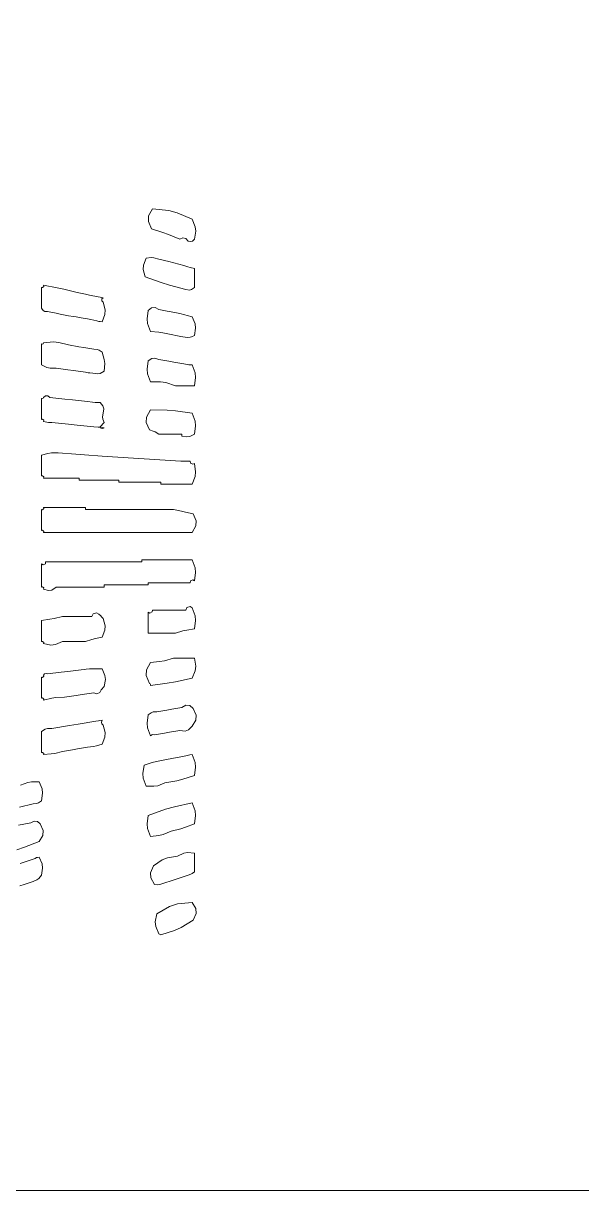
# Model space of a CAD drawing. Header units: millimetres. Extents: x -24189 to 119503, y -125094 to -79532.
# Drawn here: x 118829.3 to 118854.8, y -81793.6 to -81740.2 of the extents above; entities that cross this region are included whole.
import ezdxf

# ---------------------------------------------------------------- set-up
doc = ezdxf.new("R2010")
doc.units = ezdxf.units.MM
doc.header["$LTSCALE"] = 0.5
doc.layers.add('图框', color=7, linetype='Continuous', lineweight=18)
doc.layers.add('打印', color=7, linetype='Continuous', lineweight=15, plot=False)
doc.layers.add('打印-禁用', color=7, linetype='Continuous', lineweight=15, plot=False)

# ---------------------------------------------------------------- blocks, each defined once
blk = doc.blocks.new('GZDEH零件A3图框V01版')
at = {"lineweight": 5}
for p, q in [((3134.952, -1835.311), (3134.949, -1835.374)), ((3134.996, -1835.23), (3134.952, -1835.311)), ((3135.183, -1835.251), (3134.996, -1835.23)), ((3135.278, -1835.276), (3135.183, -1835.251)), ((3135.451, -1835.35), (3135.278, -1835.276)), ((3134.949, -1835.374), (3134.984, -1835.458)), ((3135.486, -1835.435), (3135.451, -1835.35)), ((3135.492, -1835.488), (3135.486, -1835.435)), ((3134.984, -1835.458), (3135.115, -1835.5)), ((3135.115, -1835.5), (3135.18, -1835.524)), ((3135.18, -1835.524), (3135.307, -1835.578)), ((3135.307, -1835.578), (3135.344, -1835.563)), ((3135.344, -1835.563), (3135.378, -1835.571)), ((3135.378, -1835.571), (3135.403, -1835.602)), ((3135.453, -1835.599), (3135.475, -1835.578)), ((3135.475, -1835.578), (3135.492, -1835.488)), ((3135.403, -1835.602), (3135.433, -1835.605)), ((3135.433, -1835.605), (3135.453, -1835.599)), ((3134.924, -1835.794), (3134.893, -1835.874)), ((3134.981, -1835.789), (3134.924, -1835.794)), ((3135.012, -1835.791), (3134.981, -1835.789)), ((3135.068, -1835.806), (3135.012, -1835.791)), ((3135.183, -1835.834), (3135.068, -1835.806)), ((3135.24, -1835.849), (3135.183, -1835.834)), ((3135.355, -1835.878), (3135.24, -1835.849)), ((3134.893, -1835.874), (3134.89, -1835.926)), ((3134.89, -1835.926), (3134.912, -1836.009)), ((3135.402, -1835.895), (3135.355, -1835.878)), ((3135.426, -1835.902), (3135.402, -1835.895)), ((3135.475, -1835.914), (3135.426, -1835.902)), ((3135.475, -1836), (3135.475, -1835.914)), ((3133.752, -1836.119), (3133.739, -1836.132)), ((3133.904, -1836.134), (3133.749, -1836.105)), ((3133.749, -1836.105), (3133.752, -1836.119)), ((3134.912, -1836.009), (3135.096, -1836.075)), ((3135.096, -1836.075), (3135.19, -1836.104)), ((3135.19, -1836.104), (3135.379, -1836.153)), ((3135.475, -1836.043), (3135.475, -1836)), ((3135.475, -1836.129), (3135.475, -1836.043)), ((3133.739, -1836.132), (3133.725, -1836.129)), ((3133.725, -1836.129), (3133.725, -1836.225)), ((3133.725, -1836.225), (3133.725, -1836.273)), ((3133.981, -1836.151), (3133.904, -1836.134)), ((3134.133, -1836.189), (3133.981, -1836.151)), ((3134.229, -1836.208), (3134.133, -1836.189)), ((3134.277, -1836.218), (3134.229, -1836.208)), ((3134.373, -1836.237), (3134.277, -1836.218)), ((3134.396, -1836.242), (3134.373, -1836.237)), ((3134.408, -1836.244), (3134.396, -1836.242)), ((3134.432, -1836.249), (3134.408, -1836.244)), ((3134.417, -1836.261), (3134.432, -1836.249)), ((3135.379, -1836.153), (3135.418, -1836.161)), ((3135.418, -1836.161), (3135.444, -1836.154)), ((3135.444, -1836.154), (3135.475, -1836.129)), ((3133.725, -1836.273), (3133.725, -1836.369)), ((3133.725, -1836.369), (3133.745, -1836.394)), ((3134.417, -1836.285), (3134.417, -1836.261)), ((3134.432, -1836.297), (3134.417, -1836.285)), ((3134.454, -1836.386), (3134.432, -1836.297)), ((3134.451, -1836.439), (3134.454, -1836.386)), ((3134.985, -1836.363), (3134.948, -1836.393)), ((3135.025, -1836.359), (3134.985, -1836.363)), ((3135.068, -1836.381), (3135.025, -1836.359)), ((3135.163, -1836.4), (3135.068, -1836.381)), ((3133.745, -1836.394), (3133.765, -1836.404)), ((3133.765, -1836.404), (3133.797, -1836.405)), ((3133.797, -1836.405), (3133.893, -1836.424)), ((3133.893, -1836.424), (3133.941, -1836.434)), ((3133.941, -1836.434), (3134.037, -1836.453)), ((3134.037, -1836.453), (3134.094, -1836.462)), ((3134.094, -1836.462), (3134.123, -1836.467)), ((3134.123, -1836.467), (3134.181, -1836.477)), ((3134.181, -1836.477), (3134.253, -1836.491)), ((3134.253, -1836.491), (3134.289, -1836.498)), ((3134.289, -1836.498), (3134.361, -1836.513)), ((3134.361, -1836.513), (3134.384, -1836.518)), ((3134.384, -1836.518), (3134.396, -1836.52)), ((3134.396, -1836.52), (3134.42, -1836.525)), ((3134.42, -1836.525), (3134.451, -1836.439)), ((3134.948, -1836.393), (3134.934, -1836.488)), ((3134.934, -1836.488), (3134.939, -1836.542)), ((3135.211, -1836.41), (3135.163, -1836.4)), ((3135.307, -1836.429), (3135.211, -1836.41)), ((3135.365, -1836.443), (3135.307, -1836.429)), ((3135.394, -1836.45), (3135.365, -1836.443)), ((3135.451, -1836.465), (3135.394, -1836.45)), ((3135.483, -1836.545), (3135.451, -1836.465)), ((3134.939, -1836.542), (3134.972, -1836.633)), ((3134.972, -1836.633), (3135.068, -1836.642)), ((3135.068, -1836.642), (3135.116, -1836.65)), ((3135.116, -1836.65), (3135.211, -1836.669)), ((3135.475, -1836.68), (3135.489, -1836.595)), ((3135.489, -1836.595), (3135.483, -1836.545)), ((3133.736, -1836.778), (3133.725, -1836.776)), ((3133.725, -1836.776), (3133.725, -1836.872)), ((3133.744, -1836.774), (3133.736, -1836.778)), ((3133.749, -1836.764), (3133.744, -1836.774)), ((3133.864, -1836.753), (3133.749, -1836.764)), ((3133.925, -1836.758), (3133.864, -1836.753)), ((3134.037, -1836.788), (3133.925, -1836.758)), ((3134.152, -1836.808), (3134.037, -1836.788)), ((3135.211, -1836.669), (3135.283, -1836.683)), ((3135.283, -1836.683), (3135.319, -1836.69)), ((3135.319, -1836.69), (3135.391, -1836.704)), ((3135.391, -1836.704), (3135.426, -1836.699)), ((3135.426, -1836.699), (3135.443, -1836.694)), ((3135.443, -1836.694), (3135.475, -1836.68)), ((3133.725, -1836.872), (3133.725, -1836.92)), ((3133.725, -1836.92), (3133.725, -1837.016)), ((3134.21, -1836.817), (3134.152, -1836.808)), ((3134.325, -1836.836), (3134.21, -1836.817)), ((3134.365, -1836.839), (3134.325, -1836.836)), ((3134.388, -1836.847), (3134.365, -1836.839)), ((3134.42, -1836.872), (3134.388, -1836.847)), ((3134.445, -1836.955), (3134.42, -1836.872)), ((3133.725, -1837.016), (3133.788, -1837.044)), ((3133.788, -1837.044), (3133.825, -1837.052)), ((3133.825, -1837.052), (3133.893, -1837.052)), ((3133.893, -1837.052), (3134.027, -1837.071)), ((3134.444, -1837.088), (3134.451, -1837.001)), ((3134.451, -1837.001), (3134.445, -1836.955)), ((3134.948, -1836.968), (3134.934, -1837.063)), ((3134.988, -1836.942), (3134.948, -1836.968)), ((3135.023, -1836.939), (3134.988, -1836.942)), ((3135.068, -1836.956), (3135.023, -1836.939)), ((3135.183, -1836.975), (3135.068, -1836.956)), ((3135.24, -1836.985), (3135.183, -1836.975)), ((3135.355, -1837.004), (3135.24, -1836.985)), ((3135.393, -1837.012), (3135.355, -1837.004)), ((3135.412, -1837.015), (3135.393, -1837.012)), ((3135.451, -1837.016), (3135.412, -1837.015)), ((3135.483, -1837.107), (3135.451, -1837.016)), ((3134.027, -1837.071), (3134.094, -1837.081)), ((3134.094, -1837.081), (3134.229, -1837.1)), ((3134.229, -1837.1), (3134.262, -1837.105)), ((3134.262, -1837.105), (3134.279, -1837.107)), ((3134.279, -1837.107), (3134.313, -1837.112)), ((3134.313, -1837.112), (3134.366, -1837.12)), ((3134.366, -1837.12), (3134.397, -1837.114)), ((3134.397, -1837.114), (3134.444, -1837.088)), ((3134.934, -1837.063), (3134.939, -1837.117)), ((3134.939, -1837.117), (3134.972, -1837.208)), ((3135.475, -1837.256), (3135.489, -1837.16)), ((3135.489, -1837.16), (3135.483, -1837.107)), ((3134.972, -1837.208), (3135.088, -1837.208)), ((3135.088, -1837.208), (3135.149, -1837.218)), ((3135.149, -1837.218), (3135.259, -1837.256)), ((3135.259, -1837.256), (3135.346, -1837.256)), ((3135.346, -1837.256), (3135.389, -1837.256)), ((3135.389, -1837.256), (3135.475, -1837.256)), ((3133.736, -1837.401), (3133.725, -1837.4)), ((3133.725, -1837.4), (3133.725, -1837.495)), ((3133.744, -1837.397), (3133.736, -1837.401)), ((3133.749, -1837.388), (3133.744, -1837.397)), ((3133.773, -1837.371), (3133.749, -1837.388)), ((3133.798, -1837.371), (3133.773, -1837.371)), ((3133.821, -1837.388), (3133.798, -1837.371)), ((3133.994, -1837.407), (3133.821, -1837.388)), ((3134.08, -1837.416), (3133.994, -1837.407)), ((3134.253, -1837.435), (3134.08, -1837.416)), ((3134.31, -1837.444), (3134.253, -1837.435)), ((3134.339, -1837.446), (3134.31, -1837.444)), ((3134.396, -1837.447), (3134.339, -1837.446)), ((3134.43, -1837.485), (3134.396, -1837.447)), ((3133.725, -1837.495), (3133.725, -1837.543)), ((3133.725, -1837.543), (3133.725, -1837.639)), ((3134.426, -1837.61), (3134.432, -1837.567)), ((3134.44, -1837.518), (3134.43, -1837.485)), ((3134.432, -1837.567), (3134.44, -1837.518)), ((3134.972, -1837.531), (3134.928, -1837.612)), ((3135.164, -1837.534), (3134.972, -1837.531)), ((3135.261, -1837.541), (3135.164, -1837.534)), ((3135.451, -1837.567), (3135.261, -1837.541)), ((3135.483, -1837.658), (3135.451, -1837.567)), ((3133.725, -1837.639), (3133.739, -1837.637)), ((3133.739, -1837.637), (3133.752, -1837.65)), ((3133.752, -1837.65), (3133.749, -1837.663)), ((3133.749, -1837.663), (3133.787, -1837.671)), ((3133.787, -1837.671), (3133.807, -1837.674)), ((3133.807, -1837.674), (3133.845, -1837.675)), ((3133.845, -1837.675), (3134.037, -1837.694)), ((3134.037, -1837.694), (3134.133, -1837.704)), ((3134.133, -1837.704), (3134.325, -1837.723)), ((3134.325, -1837.723), (3134.373, -1837.728)), ((3134.396, -1837.723), (3134.416, -1837.704)), ((3134.407, -1837.74), (3134.396, -1837.723)), ((3134.416, -1837.704), (3134.425, -1837.694)), ((3134.425, -1837.694), (3134.444, -1837.675)), ((3134.428, -1837.635), (3134.426, -1837.61)), ((3134.444, -1837.675), (3134.428, -1837.635)), ((3134.928, -1837.612), (3134.925, -1837.675)), ((3134.925, -1837.675), (3134.96, -1837.759)), ((3135.475, -1837.807), (3135.489, -1837.712)), ((3135.489, -1837.712), (3135.483, -1837.658)), ((3134.373, -1837.728), (3134.396, -1837.73)), ((3134.396, -1837.73), (3134.444, -1837.735)), ((3134.428, -1837.745), (3134.407, -1837.74)), ((3134.444, -1837.735), (3134.428, -1837.745)), ((3134.96, -1837.759), (3135.005, -1837.774)), ((3135.005, -1837.774), (3135.027, -1837.783)), ((3135.027, -1837.783), (3135.068, -1837.807)), ((3135.068, -1837.807), (3135.173, -1837.807)), ((3135.173, -1837.807), (3135.226, -1837.807)), ((3135.226, -1837.807), (3135.331, -1837.807)), ((3135.331, -1837.807), (3135.331, -1837.817)), ((3135.331, -1837.817), (3135.331, -1837.821)), ((3135.331, -1837.821), (3135.331, -1837.831)), ((3135.331, -1837.831), (3135.389, -1837.84)), ((3135.389, -1837.84), (3135.423, -1837.834)), ((3135.423, -1837.834), (3135.475, -1837.807)), ((3133.8, -1838.028), (3133.725, -1838.047)), ((3133.725, -1838.047), (3133.725, -1838.143)), ((3133.84, -1838.023), (3133.8, -1838.028)), ((3133.917, -1838.023), (3133.84, -1838.023)), ((3134.118, -1838.037), (3133.917, -1838.023)), ((3134.219, -1838.044), (3134.118, -1838.037)), ((3134.42, -1838.059), (3134.219, -1838.044)), ((3134.78, -1838.083), (3134.42, -1838.059)), ((3134.96, -1838.095), (3134.78, -1838.083)), ((3135.319, -1838.119), (3134.96, -1838.095)), ((3135.362, -1838.119), (3135.319, -1838.119)), ((3135.384, -1838.119), (3135.362, -1838.119)), ((3135.427, -1838.119), (3135.384, -1838.119)), ((3135.429, -1838.14), (3135.427, -1838.119)), ((3133.725, -1838.143), (3133.725, -1838.19)), ((3133.725, -1838.19), (3133.725, -1838.286)), ((3135.457, -1838.153), (3135.429, -1838.14)), ((3135.475, -1838.143), (3135.457, -1838.153)), ((3135.489, -1838.238), (3135.475, -1838.143)), ((3135.483, -1838.291), (3135.489, -1838.238)), ((3133.725, -1838.286), (3133.739, -1838.284)), ((3133.739, -1838.284), (3133.752, -1838.297)), ((3133.752, -1838.297), (3133.749, -1838.31)), ((3133.749, -1838.31), (3133.912, -1838.31)), ((3133.912, -1838.31), (3133.994, -1838.31)), ((3133.994, -1838.31), (3134.157, -1838.31)), ((3134.157, -1838.31), (3134.157, -1838.32)), ((3134.157, -1838.32), (3134.157, -1838.325)), ((3134.157, -1838.325), (3134.157, -1838.334)), ((3134.157, -1838.334), (3134.339, -1838.334)), ((3134.339, -1838.334), (3134.43, -1838.334)), ((3134.43, -1838.334), (3134.612, -1838.334)), ((3134.612, -1838.334), (3134.612, -1838.344)), ((3134.612, -1838.344), (3134.612, -1838.349)), ((3134.612, -1838.349), (3134.612, -1838.358)), ((3134.612, -1838.358), (3134.804, -1838.358)), ((3134.804, -1838.358), (3134.9, -1838.358)), ((3134.9, -1838.358), (3135.092, -1838.358)), ((3135.092, -1838.358), (3135.092, -1838.368)), ((3135.092, -1838.368), (3135.092, -1838.373)), ((3135.092, -1838.373), (3135.092, -1838.382)), ((3135.092, -1838.382), (3135.235, -1838.382)), ((3135.235, -1838.382), (3135.307, -1838.382)), ((3135.307, -1838.382), (3135.451, -1838.382)), ((3135.451, -1838.382), (3135.483, -1838.291)), ((3133.941, -1838.646), (3133.749, -1838.646)), ((3133.749, -1838.646), (3133.752, -1838.659)), ((3134.037, -1838.646), (3133.941, -1838.646)), ((3134.229, -1838.646), (3134.037, -1838.646)), ((3134.229, -1838.655), (3134.229, -1838.646)), ((3134.229, -1838.66), (3134.229, -1838.655)), ((3133.739, -1838.672), (3133.725, -1838.67)), ((3133.725, -1838.67), (3133.725, -1838.766)), ((3133.725, -1838.766), (3133.725, -1838.814)), ((3133.752, -1838.659), (3133.739, -1838.672)), ((3134.229, -1838.67), (3134.229, -1838.66)), ((3134.631, -1838.67), (3134.229, -1838.67)), ((3134.833, -1838.67), (3134.631, -1838.67)), ((3135.235, -1838.67), (3134.833, -1838.67)), ((3135.326, -1838.69), (3135.235, -1838.67)), ((3135.372, -1838.699), (3135.326, -1838.69)), ((3135.463, -1838.718), (3135.372, -1838.699)), ((3135.495, -1838.798), (3135.463, -1838.718)), ((3133.725, -1838.814), (3133.725, -1838.909)), ((3133.725, -1838.909), (3133.739, -1838.907)), ((3133.739, -1838.907), (3133.752, -1838.92)), ((3133.752, -1838.92), (3133.749, -1838.933)), ((3135.451, -1838.933), (3135.492, -1838.857)), ((3135.492, -1838.857), (3135.495, -1838.798)), ((3133.749, -1838.933), (3134.43, -1838.933)), ((3134.43, -1838.933), (3134.77, -1838.933)), ((3134.77, -1838.933), (3135.451, -1838.933)), ((3133.744, -1839.304), (3133.725, -1839.293)), ((3133.725, -1839.293), (3133.725, -1839.398)), ((3133.771, -1839.29), (3133.744, -1839.304)), ((3133.773, -1839.269), (3133.771, -1839.29)), ((3134.214, -1839.269), (3133.773, -1839.269)), ((3134.435, -1839.269), (3134.214, -1839.269)), ((3134.876, -1839.269), (3134.435, -1839.269)), ((3135.106, -1839.245), (3134.876, -1839.245)), ((3134.876, -1839.245), (3134.876, -1839.255)), ((3134.876, -1839.255), (3134.876, -1839.259)), ((3134.876, -1839.259), (3134.876, -1839.269)), ((3135.221, -1839.245), (3135.106, -1839.245)), ((3135.451, -1839.245), (3135.221, -1839.245)), ((3135.483, -1839.336), (3135.451, -1839.245)), ((3133.725, -1839.398), (3133.725, -1839.451)), ((3133.725, -1839.451), (3133.725, -1839.557)), ((3135.475, -1839.485), (3135.489, -1839.389)), ((3135.489, -1839.389), (3135.483, -1839.336)), ((3133.725, -1839.557), (3133.739, -1839.554)), ((3133.739, -1839.554), (3133.752, -1839.567)), ((3133.752, -1839.567), (3133.749, -1839.581)), ((3133.749, -1839.581), (3133.805, -1839.598)), ((3133.805, -1839.598), (3133.846, -1839.591)), ((3133.846, -1839.591), (3133.893, -1839.557)), ((3133.893, -1839.557), (3134.114, -1839.557)), ((3134.114, -1839.557), (3134.224, -1839.557)), ((3134.224, -1839.557), (3134.444, -1839.557)), ((3134.444, -1839.542), (3134.444, -1839.533)), ((3134.444, -1839.533), (3134.646, -1839.533)), ((3134.444, -1839.547), (3134.444, -1839.542)), ((3134.444, -1839.557), (3134.444, -1839.547)), ((3134.646, -1839.533), (3134.746, -1839.533)), ((3134.746, -1839.533), (3134.948, -1839.533)), ((3134.948, -1839.518), (3134.948, -1839.509)), ((3134.948, -1839.509), (3135.139, -1839.509)), ((3134.948, -1839.523), (3134.948, -1839.518)), ((3134.948, -1839.533), (3134.948, -1839.523)), ((3135.139, -1839.509), (3135.235, -1839.509)), ((3135.235, -1839.509), (3135.427, -1839.509)), ((3135.427, -1839.509), (3135.429, -1839.487)), ((3135.429, -1839.487), (3135.457, -1839.474)), ((3135.457, -1839.474), (3135.475, -1839.485)), ((3134.354, -1839.852), (3134.318, -1839.862)), ((3134.384, -1839.868), (3134.354, -1839.852)), ((3134.966, -1839.855), (3134.948, -1839.844)), ((3134.948, -1839.844), (3134.948, -1839.94)), ((3134.993, -1839.842), (3134.966, -1839.855)), ((3134.996, -1839.82), (3134.993, -1839.842)), ((3135.149, -1839.82), (3134.996, -1839.82)), ((3135.226, -1839.82), (3135.149, -1839.82)), ((3135.379, -1839.82), (3135.226, -1839.82)), ((3135.39, -1839.792), (3135.379, -1839.82)), ((3135.426, -1839.78), (3135.39, -1839.792)), ((3135.451, -1839.796), (3135.426, -1839.78)), ((3135.483, -1839.887), (3135.451, -1839.796)), ((3133.822, -1839.926), (3133.725, -1839.94)), ((3133.725, -1839.94), (3133.725, -1840.036)), ((3133.87, -1839.917), (3133.822, -1839.926)), ((3133.965, -1839.892), (3133.87, -1839.917)), ((3134.099, -1839.892), (3133.965, -1839.892)), ((3134.166, -1839.892), (3134.099, -1839.892)), ((3134.301, -1839.892), (3134.166, -1839.892)), ((3134.318, -1839.862), (3134.301, -1839.892)), ((3134.404, -1839.887), (3134.384, -1839.868)), ((3134.413, -1839.897), (3134.404, -1839.887)), ((3134.432, -1839.916), (3134.413, -1839.897)), ((3134.454, -1840), (3134.432, -1839.916)), ((3134.948, -1839.94), (3134.948, -1839.988)), ((3134.948, -1839.988), (3134.948, -1840.084)), ((3135.475, -1840.036), (3135.489, -1839.941)), ((3135.489, -1839.941), (3135.483, -1839.887)), ((3133.725, -1840.036), (3133.725, -1840.084)), ((3133.725, -1840.084), (3133.725, -1840.18)), ((3134.42, -1840.132), (3134.451, -1840.051)), ((3134.451, -1840.051), (3134.454, -1840)), ((3134.948, -1840.084), (3135.072, -1840.084)), ((3135.072, -1840.084), (3135.135, -1840.084)), ((3135.135, -1840.084), (3135.259, -1840.084)), ((3135.259, -1840.084), (3135.344, -1840.059)), ((3135.344, -1840.059), (3135.388, -1840.05)), ((3135.388, -1840.05), (3135.475, -1840.036)), ((3133.725, -1840.18), (3133.739, -1840.178)), ((3133.739, -1840.178), (3133.752, -1840.19)), ((3133.752, -1840.19), (3133.749, -1840.204)), ((3133.749, -1840.204), (3133.834, -1840.221)), ((3133.834, -1840.221), (3133.886, -1840.215)), ((3133.886, -1840.215), (3133.965, -1840.18)), ((3133.965, -1840.18), (3134.071, -1840.18)), ((3134.071, -1840.18), (3134.123, -1840.18)), ((3134.123, -1840.18), (3134.229, -1840.18)), ((3134.229, -1840.18), (3134.304, -1840.155)), ((3134.304, -1840.155), (3134.343, -1840.145)), ((3134.343, -1840.145), (3134.42, -1840.132)), ((3135.235, -1840.372), (3135.132, -1840.4)), ((3135.331, -1840.372), (3135.235, -1840.372)), ((3135.379, -1840.372), (3135.331, -1840.372)), ((3135.475, -1840.372), (3135.379, -1840.372)), ((3135.492, -1840.462), (3135.475, -1840.372)), ((3134.027, -1840.523), (3133.951, -1840.532)), ((3134.181, -1840.503), (3134.027, -1840.523)), ((3134.219, -1840.499), (3134.181, -1840.503)), ((3134.238, -1840.496), (3134.219, -1840.499)), ((3134.277, -1840.491), (3134.238, -1840.496)), ((3134.334, -1840.491), (3134.277, -1840.491)), ((3134.363, -1840.491), (3134.334, -1840.491)), ((3134.42, -1840.491), (3134.363, -1840.491)), ((3134.452, -1840.567), (3134.42, -1840.491)), ((3134.928, -1840.505), (3134.924, -1840.57)), ((3134.972, -1840.419), (3134.928, -1840.505)), ((3135.078, -1840.41), (3134.972, -1840.419)), ((3135.132, -1840.4), (3135.078, -1840.41)), ((3135.451, -1840.599), (3135.486, -1840.515)), ((3135.486, -1840.515), (3135.492, -1840.462)), ((3133.739, -1840.59), (3133.725, -1840.587)), ((3133.725, -1840.587), (3133.725, -1840.683)), ((3133.752, -1840.577), (3133.739, -1840.59)), ((3133.762, -1840.548), (3133.749, -1840.563)), ((3133.749, -1840.563), (3133.752, -1840.577)), ((3133.779, -1840.544), (3133.762, -1840.548)), ((3133.797, -1840.551), (3133.779, -1840.544)), ((3133.951, -1840.532), (3133.797, -1840.551)), ((3134.444, -1840.695), (3134.458, -1840.614)), ((3134.458, -1840.614), (3134.452, -1840.567)), ((3134.924, -1840.57), (3134.96, -1840.659)), ((3134.96, -1840.659), (3134.969, -1840.664)), ((3134.972, -1840.683), (3135.165, -1840.658)), ((3135.165, -1840.658), (3135.261, -1840.641)), ((3135.261, -1840.641), (3135.451, -1840.599)), ((3133.725, -1840.683), (3133.725, -1840.731)), ((3133.725, -1840.731), (3133.725, -1840.827)), ((3134.123, -1840.796), (3134.19, -1840.786)), ((3134.19, -1840.786), (3134.325, -1840.767)), ((3134.325, -1840.767), (3134.359, -1840.779)), ((3134.359, -1840.779), (3134.393, -1840.764)), ((3134.393, -1840.764), (3134.408, -1840.731)), ((3134.408, -1840.731), (3134.423, -1840.717)), ((3134.423, -1840.717), (3134.43, -1840.709)), ((3134.43, -1840.709), (3134.444, -1840.695)), ((3134.969, -1840.664), (3134.973, -1840.672)), ((3134.973, -1840.672), (3134.972, -1840.683)), ((3133.725, -1840.827), (3133.739, -1840.825)), ((3133.739, -1840.825), (3133.752, -1840.838)), ((3133.749, -1840.851), (3133.844, -1840.828)), ((3133.752, -1840.838), (3133.749, -1840.851)), ((3133.844, -1840.828), (3133.892, -1840.821)), ((3133.892, -1840.821), (3133.989, -1840.815)), ((3133.989, -1840.815), (3134.123, -1840.796)), ((3135.378, -1840.909), (3135.331, -1840.935)), ((3135.422, -1840.913), (3135.378, -1840.909)), ((3135.463, -1840.947), (3135.422, -1840.913)), ((3134.948, -1841.019), (3134.934, -1841.114)), ((3134.98, -1840.994), (3134.948, -1841.019)), ((3135.003, -1840.985), (3134.98, -1840.994)), ((3135.044, -1840.983), (3135.003, -1840.985)), ((3135.159, -1840.964), (3135.044, -1840.983)), ((3135.216, -1840.954), (3135.159, -1840.964)), ((3135.331, -1840.935), (3135.216, -1840.954)), ((3135.494, -1841.022), (3135.463, -1840.947)), ((3135.491, -1841.079), (3135.494, -1841.022)), ((3133.768, -1841.184), (3133.725, -1841.21)), ((3133.795, -1841.176), (3133.768, -1841.184)), ((3133.845, -1841.174), (3133.795, -1841.176)), ((3134.047, -1841.141), (3133.845, -1841.174)), ((3134.147, -1841.124), (3134.047, -1841.141)), ((3134.349, -1841.091), (3134.147, -1841.124)), ((3134.377, -1841.086), (3134.349, -1841.091)), ((3134.392, -1841.083), (3134.377, -1841.086)), ((3134.42, -1841.079), (3134.392, -1841.083)), ((3134.411, -1841.101), (3134.42, -1841.079)), ((3134.415, -1841.121), (3134.411, -1841.101)), ((3134.432, -1841.138), (3134.415, -1841.121)), ((3134.454, -1841.222), (3134.432, -1841.138)), ((3134.934, -1841.114), (3134.939, -1841.168)), ((3134.939, -1841.168), (3134.972, -1841.258)), ((3135.368, -1841.205), (3135.407, -1841.192)), ((3135.407, -1841.192), (3135.451, -1841.15)), ((3135.451, -1841.15), (3135.491, -1841.079)), ((3133.725, -1841.21), (3133.725, -1841.306)), ((3133.725, -1841.306), (3133.725, -1841.354)), ((3134.42, -1841.354), (3134.451, -1841.274)), ((3134.451, -1841.274), (3134.454, -1841.222)), ((3134.972, -1841.258), (3134.988, -1841.248)), ((3134.988, -1841.248), (3135, -1841.245)), ((3135, -1841.245), (3135.02, -1841.246)), ((3135.02, -1841.246), (3135.135, -1841.227)), ((3135.135, -1841.227), (3135.192, -1841.218)), ((3135.192, -1841.218), (3135.307, -1841.198)), ((3135.307, -1841.198), (3135.368, -1841.205)), ((3133.725, -1841.354), (3133.725, -1841.45)), ((3133.725, -1841.45), (3133.739, -1841.448)), ((3133.739, -1841.448), (3133.752, -1841.461)), ((3133.752, -1841.461), (3133.749, -1841.474)), ((3133.836, -1841.466), (3133.88, -1841.459)), ((3133.88, -1841.459), (3133.965, -1841.438)), ((3133.965, -1841.438), (3134.08, -1841.419)), ((3134.08, -1841.419), (3134.138, -1841.409)), ((3134.138, -1841.409), (3134.253, -1841.39)), ((3134.253, -1841.39), (3134.321, -1841.38)), ((3134.321, -1841.38), (3134.354, -1841.373)), ((3134.354, -1841.373), (3134.42, -1841.354)), ((3133.749, -1841.474), (3133.836, -1841.466)), ((3134.9, -1841.594), (3134.886, -1841.689)), ((3134.994, -1841.563), (3134.9, -1841.594)), ((3135.042, -1841.551), (3134.994, -1841.563)), ((3135.139, -1841.534), (3135.042, -1841.551)), ((3135.235, -1841.515), (3135.139, -1841.534)), ((3135.283, -1841.505), (3135.235, -1841.515)), ((3135.379, -1841.486), (3135.283, -1841.505)), ((3135.407, -1841.479), (3135.379, -1841.486)), ((3135.422, -1841.477), (3135.407, -1841.479)), ((3135.451, -1841.474), (3135.422, -1841.477)), ((3135.483, -1841.565), (3135.451, -1841.474)), ((3135.489, -1841.618), (3135.483, -1841.565)), ((3134.886, -1841.689), (3134.891, -1841.743)), ((3135.343, -1841.755), (3135.475, -1841.714)), ((3135.475, -1841.714), (3135.489, -1841.618)), ((3133.569, -1841.793), (3133.486, -1841.822)), ((3133.614, -1841.786), (3133.569, -1841.793)), ((3133.701, -1841.786), (3133.614, -1841.786)), ((3133.734, -1841.866), (3133.701, -1841.786)), ((3134.891, -1841.743), (3134.924, -1841.834)), ((3134.924, -1841.834), (3135.011, -1841.836)), ((3135.011, -1841.836), (3135.058, -1841.829)), ((3135.058, -1841.829), (3135.139, -1841.798)), ((3135.139, -1841.798), (3135.275, -1841.772)), ((3135.275, -1841.772), (3135.343, -1841.755)), ((3133.725, -1842.001), (3133.739, -1841.916)), ((3133.739, -1841.916), (3133.734, -1841.866)), ((3133.476, -1842.076), (3133.63, -1842.037)), ((3133.63, -1842.037), (3133.67, -1842.032)), ((3133.67, -1842.032), (3133.691, -1842.024)), ((3133.691, -1842.024), (3133.725, -1842.001)), ((3135.145, -1842.099), (3134.948, -1842.169)), ((3135.247, -1842.07), (3135.145, -1842.099)), ((3135.451, -1842.025), (3135.247, -1842.07)), ((3135.483, -1842.116), (3135.451, -1842.025)), ((3135.489, -1842.17), (3135.483, -1842.116)), ((3133.606, -1842.253), (3133.463, -1842.281)), ((3133.644, -1842.233), (3133.606, -1842.253)), ((3133.68, -1842.237), (3133.644, -1842.233)), ((3133.713, -1842.265), (3133.68, -1842.237)), ((3134.948, -1842.169), (3134.934, -1842.264)), ((3135.475, -1842.265), (3135.489, -1842.17)), ((3133.745, -1842.34), (3133.713, -1842.265)), ((3133.742, -1842.398), (3133.745, -1842.34)), ((3134.934, -1842.264), (3134.939, -1842.318)), ((3134.939, -1842.318), (3134.972, -1842.409)), ((3135.07, -1842.398), (3135.12, -1842.386)), ((3135.12, -1842.386), (3135.211, -1842.349)), ((3135.211, -1842.349), (3135.319, -1842.322)), ((3135.319, -1842.322), (3135.372, -1842.305)), ((3135.372, -1842.305), (3135.475, -1842.265)), ((3133.533, -1842.534), (3133.701, -1842.469)), ((3133.701, -1842.469), (3133.742, -1842.398)), ((3134.972, -1842.409), (3135.07, -1842.398)), ((3133.446, -1842.561), (3133.533, -1842.534)), ((3133.653, -1842.66), (3133.538, -1842.699)), ((3133.671, -1842.652), (3133.653, -1842.66)), ((3133.682, -1842.65), (3133.671, -1842.652)), ((3133.701, -1842.648), (3133.682, -1842.65)), ((3133.733, -1842.724), (3133.701, -1842.648)), ((3135.166, -1842.654), (3135.106, -1842.678)), ((3135.283, -1842.636), (3135.166, -1842.654)), ((3135.353, -1842.602), (3135.283, -1842.636)), ((3135.397, -1842.594), (3135.353, -1842.602)), ((3135.475, -1842.601), (3135.397, -1842.594)), ((3135.475, -1842.687), (3135.475, -1842.601)), ((3133.538, -1842.699), (3133.481, -1842.718)), ((3133.725, -1842.852), (3133.739, -1842.771)), ((3133.739, -1842.771), (3133.733, -1842.724)), ((3135.008, -1842.744), (3134.975, -1842.824)), ((3135.106, -1842.678), (3135.008, -1842.744)), ((3135.475, -1842.73), (3135.475, -1842.687)), ((3135.475, -1842.816), (3135.475, -1842.73)), ((3133.529, -1842.958), (3133.63, -1842.924)), ((3133.63, -1842.924), (3133.674, -1842.907)), ((3133.674, -1842.907), (3133.697, -1842.891)), ((3133.697, -1842.891), (3133.725, -1842.852)), ((3134.975, -1842.824), (3134.979, -1842.884)), ((3134.979, -1842.884), (3135.02, -1842.96)), ((3135.116, -1842.948), (3135.231, -1842.91)), ((3135.231, -1842.91), (3135.288, -1842.891)), ((3135.288, -1842.891), (3135.403, -1842.852)), ((3135.403, -1842.852), (3135.434, -1842.842)), ((3135.434, -1842.842), (3135.449, -1842.835)), ((3135.449, -1842.835), (3135.475, -1842.816)), ((3133.479, -1842.974), (3133.529, -1842.958)), ((3135.02, -1842.96), (3135.058, -1842.964)), ((3135.058, -1842.964), (3135.079, -1842.961)), ((3135.079, -1842.961), (3135.116, -1842.948)), ((3135.281, -1843.182), (3135.192, -1843.21)), ((3135.451, -1843.164), (3135.281, -1843.182)), ((3135.491, -1843.235), (3135.451, -1843.164)), ((3135.044, -1843.296), (3135.027, -1843.386)), ((3135.192, -1843.21), (3135.044, -1843.296)), ((3135.463, -1843.367), (3135.495, -1843.292)), ((3135.495, -1843.292), (3135.491, -1843.235)), ((3135.027, -1843.386), (3135.033, -1843.439)), ((3135.033, -1843.439), (3135.068, -1843.523)), ((3135.247, -1843.487), (3135.324, -1843.452)), ((3135.324, -1843.452), (3135.463, -1843.367)), ((3135.068, -1843.523), (3135.077, -1843.528)), ((3135.077, -1843.528), (3135.082, -1843.53)), ((3135.082, -1843.53), (3135.092, -1843.535)), ((3135.092, -1843.535), (3135.247, -1843.487))]:
    blk.add_line(p, q, dxfattribs=at)
at = {"layer": '打印-禁用', "linetype": 'Continuous'}
blk.add_line((2857.49, -1846.461), (3277.49, -1846.461), dxfattribs=at)
blk = doc.blocks.new('DEH A3')
at = {"layer": '图框'}
blk.add_blockref('GZDEH零件A3图框V01版', (-2857.49, 1846.461), dxfattribs=at)

msp = doc.modelspace()

# ---------------------------------------------------------------- linework, layer by layer
at = {"layer": '打印'}
msp.add_lwpolyline([(117725.181, -80605.578), (119405.181, -80605.578), (119405.181, -81793.578), (117725.181, -81793.578)], close=True, dxfattribs=at)

# ---------------------------------------------------------------- block references
at = {"layer": '图框', "xscale": 4, "yscale": 4, "zscale": 4}
msp.add_blockref('DEH A3', (117725.181, -81793.578), dxfattribs=at)

doc.saveas('drawing.dxf')
